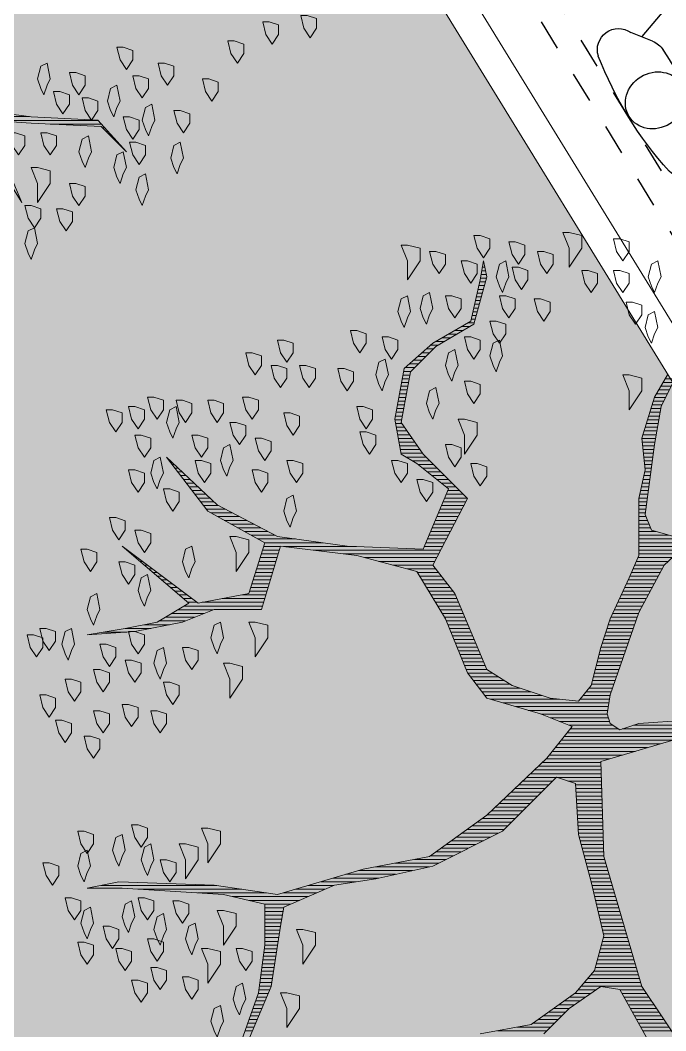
# Model space of a CAD drawing. Header units: metres. Extents: x 12093 to 20303, y 514 to 1412.
# Drawn here: x 19762.2 to 19764.301, y 771.681 to 774.972 of the extents above; entities that cross this region are included whole.
import ezdxf

# ---------------------------------------------------------------- set-up
doc = ezdxf.new("R2010")
doc.units = ezdxf.units.M
doc.linetypes.add('DASHED2', pattern=[9.525, 6.35, -3.175])
doc.layers.get('0').update_dxf_attribs({"lineweight": 13})
for name, color, linetype, lineweight in [('0-JARDI', 72, 'Continuous', 13), ('ARBOLES', 52, 'Continuous', 13), ('AREA VERDE', 62, 'Continuous', 13), ('grass', 64, 'Continuous', 13), ('MANZANAS-ORIGINALES', 147, 'Continuous', 9)]:
    doc.layers.add(name, color=color, linetype=linetype, lineweight=lineweight)
for name, color, linetype in [('2', 2, 'Continuous'), ('Proyecciones', 52, 'DASHED2'), ('SALUD-PLAN', 6, 'Continuous')]:
    doc.layers.add(name, color=color, linetype=linetype)

# ---------------------------------------------------------------- blocks, each defined once
blk = doc.blocks.new('ELLIPSE')
blk.add_circle((0.5, 0.5), 0.5)
blk = doc.blocks.new('gfgfgh')
at = {"layer": '2'}
for p, q in [((19731.2028, 804.7077), (19731.1414, 804.7537)), ((19731.5401, 804.7077), (19731.6014, 804.7537)), ((19731.1722, 804.7291), (19731.0998, 804.5119)), ((19731.5914, 804.7437), (19731.5314, 804.3937)), ((19731.2414, 804.6937), (19731.2714, 804.6937)), ((19731.2714, 804.6937), (19731.4981, 804.6937)), ((19731.3977, 804.4311), (19731.3714, 804.6937)), ((19731.5014, 804.6937), (19731.4714, 804.6937)), ((19731.3626, 804.6353), (19731.2255, 804.4567)), ((19731.2422, 804.4791), (19731.6022, 804.3591)), ((19731.3977, 804.4311), (19731.3966, 804.4277)), ((19731.5314, 804.3937), (19731.5282, 804.3838)), ((19731.1786, 804.3816), (19731.5622, 804.3191)), ((19731.5922, 804.3691), (19731.5902, 804.3631)), ((19731.6122, 804.3691), (19731.5922, 804.3691)), ((19731.5922, 804.2591), (19731.6322, 804.3591)), ((19731.6027, 804.2501), (19731.6437, 804.3587)), ((19731.6322, 804.3591), (19731.6122, 804.3691)), ((19731.6208, 804.37), (19731.6187, 804.3659)), ((19731.6437, 804.3587), (19731.6208, 804.37)), ((19731.5622, 804.3191), (19731.5722, 804.2591)), ((19731.5706, 804.2613), (19731.5718, 804.2616)), ((19731.5706, 804.2613), (19731.575, 804.2501)), ((19731.5722, 804.2591), (19731.5922, 804.2591)), ((19731.575, 804.2501), (19731.6027, 804.2501))]:
    blk.add_line(p, q, dxfattribs=at)
for centre, radius, start, end in [((19731.1681, 804.817), 0.0687, 104.0362, 247.1663), ((19731.3714, 803.6837), 1.22, 79.6111, 100.3889), ((19731.5748, 804.817), 0.0687, 292.8337, 75.9638), ((19731.2448, 804.7637), 0.07, 233.1301, 270), ((19731.4981, 804.7637), 0.07, 270, 306.8699), ((19731.1946, 804.4803), 0.1, 161.5651, 260.7539)]:
    blk.add_arc(centre, radius, start, end, dxfattribs=at)
at = {"layer": 'Proyecciones', "ltscale": 0.006}
for p, q in [((19730.3591, 804.9841), (19731.8897, 804.9841)), ((19730.3258, 804.9509), (19730.3258, 804.5174)), ((19731.923, 804.9509), (19731.923, 804.5174)), ((19730.4774, 804.9049), (19731.7713, 804.9049)), ((19730.4774, 804.9049), (19731.1185, 804.9049)), ((19731.3111, 804.9049), (19731.384, 804.9049)), ((19730.4774, 804.5682), (19731.1185, 804.5682)), ((19731.3111, 804.5682), (19731.384, 804.5682)), ((19731.5614, 804.5682), (19731.7713, 804.5682)), ((19730.3591, 804.4841), (19731.0947, 804.4841)), ((19731.2466, 804.4841), (19731.3924, 804.4841)), ((19731.547, 804.4841), (19731.8897, 804.4841))]:
    blk.add_line(p, q, dxfattribs=at)
at = {"layer": 'Proyecciones', "ltscale": 0.005}
for p, q in [((19730.4774, 804.9049), (19730.4774, 804.5682)), ((19731.7713, 804.9049), (19731.7713, 804.5682))]:
    blk.add_line(p, q, dxfattribs=at)
for centre, start, end in [((19730.3591, 804.9509), 90, 180), ((19731.8897, 804.9509), 0, 90), ((19730.3591, 804.9509), 174.6442, 180), ((19730.3591, 804.5174), 180, 270), ((19731.8897, 804.5174), 270, 0)]:
    blk.add_arc(centre, 0.0333, start, end, dxfattribs=at)
at = {"layer": '2', "xscale": 0.180000000000291, "yscale": -0.2000000000000455, "zscale": 0.180000000000291}
blk.add_blockref('ELLIPSE', (19731.2814, 804.9012), dxfattribs=at)
blk = doc.blocks.new('*X6')
at = {"color": 0}
for p, q in [((17.2621, 17.82), (17.2622, 17.82)), ((16.9852, 17.68), (16.9856, 17.68)), ((16.9942, 17.67), (16.9956, 17.67)), ((17.0032, 17.66), (17.0056, 17.66)), ((17.0122, 17.65), (17.0156, 17.65)), ((17.0212, 17.64), (17.0256, 17.64)), ((17.0302, 17.63), (17.0356, 17.63)), ((17.0392, 17.62), (17.0456, 17.62)), ((17.0482, 17.61), (17.1861, 17.61)), ((17.0572, 17.6), (17.3444, 17.6)), ((17.2417, 17.59), (17.3957, 17.59)), ((17.5143, 17.31), (17.5918, 17.31)), ((17.8487, 17.31), (17.9816, 17.31)), ((18.6387, 17.31), (18.6586, 17.31)), ((17.521, 17.3), (17.5973, 17.3)), ((17.5276, 17.29), (17.6029, 17.29)), ((17.5343, 17.28), (17.6084, 17.28)), ((17.8187, 17.28), (17.873, 17.28)), ((17.8287, 17.29), (17.887, 17.29)), ((17.8387, 17.3), (17.9283, 17.3)), ((18.626, 17.28), (18.648, 17.28)), ((18.6303, 17.29), (18.6515, 17.29)), ((18.6345, 17.3), (18.6551, 17.3)), ((17.541, 17.27), (17.614, 17.27)), ((17.5476, 17.26), (17.6195, 17.26)), ((17.7987, 17.26), (17.845, 17.26)), ((17.8087, 17.27), (17.859, 17.27)), ((18.6176, 17.26), (18.6409, 17.26)), ((18.6218, 17.27), (18.6445, 17.27)), ((17.5543, 17.25), (17.6251, 17.25)), ((17.561, 17.24), (17.6307, 17.24)), ((17.5676, 17.23), (17.6362, 17.23)), ((17.7599, 17.23), (17.803, 17.23)), ((17.7741, 17.24), (17.817, 17.24)), ((17.7884, 17.25), (17.831, 17.25)), ((18.605, 17.23), (18.6303, 17.23)), ((18.6092, 17.24), (18.6339, 17.24)), ((18.6134, 17.25), (18.6374, 17.25)), ((17.5743, 17.22), (17.6418, 17.22)), ((17.581, 17.21), (17.6473, 17.21)), ((17.5876, 17.2), (17.6529, 17.2)), ((17.717, 17.2), (17.7653, 17.2)), ((17.7313, 17.21), (17.775, 17.21)), ((17.7456, 17.22), (17.789, 17.22)), ((18.5924, 17.2), (18.6215, 17.2)), ((18.5966, 17.21), (18.6233, 17.21)), ((18.6008, 17.22), (18.6268, 17.22)), ((17.5939, 17.19), (17.7568, 17.19)), ((17.5968, 17.18), (17.7482, 17.18)), ((18.5868, 17.18), (18.6189, 17.18)), ((18.5884, 17.19), (18.6202, 17.19)), ((17.5998, 17.17), (17.7396, 17.17)), ((17.6027, 17.16), (17.731, 17.16)), ((17.6056, 17.15), (17.7225, 17.15)), ((18.5821, 17.15), (18.6149, 17.15)), ((18.5837, 17.16), (18.6162, 17.16)), ((18.5853, 17.17), (18.6175, 17.17)), ((17.6085, 17.14), (17.7189, 17.14)), ((17.6115, 17.13), (17.7161, 17.13)), ((17.6144, 17.12), (17.7134, 17.12)), ((18.5774, 17.12), (18.6109, 17.12)), ((18.5789, 17.13), (18.6122, 17.13)), ((18.5805, 17.14), (18.6135, 17.14)), ((17.6173, 17.11), (17.7107, 17.11)), ((17.6203, 17.1), (17.7079, 17.1)), ((17.6232, 17.09), (17.7052, 17.09)), ((18.5726, 17.09), (18.6069, 17.09)), ((18.5742, 17.1), (18.6082, 17.1)), ((18.5758, 17.11), (18.6095, 17.11)), ((17.6261, 17.08), (17.7025, 17.08)), ((17.629, 17.07), (17.6998, 17.07)), ((18.5695, 17.07), (18.6056, 17.07)), ((18.571, 17.08), (18.6056, 17.08)), ((17.632, 17.06), (17.697, 17.06)), ((17.6349, 17.05), (17.6968, 17.05)), ((17.6378, 17.04), (17.6992, 17.04)), ((18.5647, 17.04), (18.6056, 17.04)), ((18.5663, 17.05), (18.6056, 17.05)), ((18.5679, 17.06), (18.6056, 17.06)), ((17.6407, 17.03), (17.7015, 17.03)), ((17.6437, 17.02), (17.7039, 17.02)), ((17.6466, 17.01), (17.7062, 17.01)), ((18.5598, 17.01), (18.6056, 17.01)), ((18.5615, 17.02), (18.6056, 17.02)), ((18.5632, 17.03), (18.6056, 17.03)), ((17.6495, 17), (17.7086, 17)), ((17.6524, 16.99), (17.7109, 16.99)), ((18.5565, 16.99), (18.6056, 16.99)), ((18.5582, 17), (18.6056, 17)), ((17.6554, 16.98), (17.7133, 16.98)), ((17.6583, 16.97), (17.7156, 16.97)), ((17.6612, 16.96), (17.718, 16.96)), ((18.5125, 16.96), (18.6485, 16.96)), ((18.5353, 16.97), (18.6056, 16.97)), ((18.5548, 16.98), (18.6056, 16.98)), ((17.6642, 16.95), (17.7204, 16.95)), ((17.6671, 16.94), (17.7227, 16.94)), ((17.67, 16.93), (17.7251, 16.93)), ((18.4439, 16.93), (18.523, 16.93)), ((18.4668, 16.94), (18.5567, 16.94)), ((18.4896, 16.95), (18.6918, 16.95)), ((18.6009, 16.94), (18.7864, 16.94)), ((18.6675, 16.93), (18.9464, 16.93)), ((17.6729, 16.92), (17.7274, 16.92)), ((17.6759, 16.91), (17.7298, 16.91)), ((17.6788, 16.9), (17.7324, 16.9)), ((18.2995, 16.9), (18.4217, 16.9)), ((18.3608, 16.91), (18.4555, 16.91)), ((18.4211, 16.92), (18.4892, 16.92)), ((18.7342, 16.92), (19.0449, 16.92)), ((17.6817, 16.89), (17.7351, 16.89)), ((17.6846, 16.88), (17.7378, 16.88)), ((18.2095, 16.88), (18.3542, 16.88)), ((18.2545, 16.89), (18.388, 16.89)), ((17.6876, 16.87), (17.7404, 16.87)), ((17.6905, 16.86), (17.7431, 16.86)), ((17.6934, 16.85), (17.7458, 16.85)), ((18.1192, 16.85), (18.2036, 16.85)), ((18.1392, 16.86), (18.2561, 16.86)), ((18.1645, 16.87), (18.3086, 16.87)), ((17.6957, 16.84), (17.7484, 16.84)), ((17.6961, 16.83), (17.7511, 16.83)), ((17.6964, 16.82), (17.7538, 16.82)), ((18.0592, 16.82), (18.1324, 16.82)), ((18.0792, 16.83), (18.1463, 16.83)), ((18.0992, 16.84), (18.1601, 16.84)), ((17.6967, 16.81), (17.7564, 16.81)), ((17.6971, 16.8), (17.7591, 16.8)), ((18.0192, 16.8), (18.1047, 16.8)), ((18.0392, 16.81), (18.1186, 16.81)), ((17.6974, 16.79), (17.7618, 16.79)), ((17.6977, 16.78), (17.7639, 16.78)), ((17.6981, 16.77), (17.7645, 16.77)), ((17.9635, 16.77), (18.0632, 16.77)), ((17.9792, 16.78), (18.0771, 16.78)), ((17.9992, 16.79), (18.0909, 16.79)), ((17.6984, 16.76), (17.7651, 16.76)), ((17.6987, 16.75), (17.7657, 16.75)), ((17.6991, 16.74), (17.7664, 16.74)), ((17.9335, 16.74), (18.0217, 16.74)), ((17.9435, 16.75), (18.0355, 16.75)), ((17.9535, 16.76), (18.0494, 16.76)), ((17.6994, 16.73), (17.767, 16.73)), ((17.6997, 16.72), (17.7676, 16.72)), ((17.7001, 16.71), (17.7682, 16.71)), ((17.9035, 16.71), (17.9873, 16.71)), ((17.9135, 16.72), (17.9979, 16.72)), ((17.9235, 16.73), (18.0084, 16.73)), ((17.7004, 16.7), (17.7689, 16.7)), ((17.7007, 16.69), (17.7695, 16.69)), ((17.8835, 16.69), (17.9662, 16.69)), ((17.8935, 16.7), (17.9768, 16.7)), ((17.7011, 16.68), (17.7701, 16.68)), ((17.7014, 16.67), (17.7707, 16.67)), ((17.7017, 16.66), (17.7714, 16.66)), ((17.8535, 16.66), (17.9345, 16.66)), ((17.8635, 16.67), (17.9451, 16.67)), ((17.8735, 16.68), (17.9556, 16.68)), ((17.7021, 16.65), (17.772, 16.65)), ((17.7024, 16.64), (17.7924, 16.64)), ((17.7027, 16.63), (17.8224, 16.63)), ((17.8235, 16.63), (17.9029, 16.63)), ((17.8335, 16.64), (17.9134, 16.64)), ((17.8435, 16.65), (17.924, 16.65)), ((17.7031, 16.62), (17.8923, 16.62)), ((17.7034, 16.61), (17.8818, 16.61)), ((17.6798, 16.58), (17.8501, 16.58)), ((17.7037, 16.6), (17.8712, 16.6)), ((17.7041, 16.59), (17.8606, 16.59)), ((17.5785, 16.55), (17.8258, 16.55)), ((17.6123, 16.56), (17.8338, 16.56)), ((17.646, 16.57), (17.8418, 16.57)), ((17.4773, 16.52), (17.8018, 16.52)), ((17.511, 16.53), (17.8098, 16.53)), ((17.5448, 16.54), (17.8178, 16.54)), ((17.2412, 16.51), (17.7938, 16.51)), ((17.3112, 16.5), (17.6466, 16.5)), ((17.6564, 16.5), (17.7858, 16.5)), ((17.3812, 16.49), (17.6166, 16.49)), ((17.6714, 16.49), (17.7899, 16.49)), ((17.6804, 16.48), (17.8149, 16.48)), ((17.6837, 16.47), (17.8399, 16.47)), ((17.6839, 16.44), (17.9326, 16.44)), ((17.6855, 16.45), (17.8986, 16.45)), ((17.687, 16.46), (17.8649, 16.46)), ((17.6805, 16.42), (17.7592, 16.42)), ((17.6822, 16.43), (17.9666, 16.43)), ((17.8145, 16.42), (18.0006, 16.42)), ((17.6722, 16.39), (17.7352, 16.39)), ((17.6757, 16.4), (17.7432, 16.4)), ((17.6789, 16.41), (17.7512, 16.41)), ((17.8617, 16.41), (18.0157, 16.41)), ((17.8916, 16.4), (18.0232, 16.4)), ((17.9216, 16.39), (18.0307, 16.39)), ((17.6618, 16.36), (17.7239, 16.36)), ((17.6653, 16.37), (17.7264, 16.37)), ((17.6687, 16.38), (17.7289, 16.38)), ((17.9473, 16.38), (18.0382, 16.38)), ((17.9633, 16.37), (18.0457, 16.37)), ((17.9793, 16.36), (18.0532, 16.36)), ((17.6514, 16.33), (17.7164, 16.33)), ((17.6549, 16.34), (17.7189, 16.34)), ((17.6584, 16.35), (17.7214, 16.35)), ((17.9953, 16.35), (18.0607, 16.35)), ((18.0106, 16.34), (18.0651, 16.34)), ((18.0147, 16.33), (18.0692, 16.33)), ((17.6445, 16.31), (17.7114, 16.31)), ((17.648, 16.32), (17.7139, 16.32)), ((18.0189, 16.32), (18.0733, 16.32)), ((18.0231, 16.31), (18.0774, 16.31)), ((17.6341, 16.28), (17.7038, 16.28)), ((17.6376, 16.29), (17.7064, 16.29)), ((17.6411, 16.3), (17.7089, 16.3)), ((18.0272, 16.3), (18.0816, 16.3)), ((18.0314, 16.29), (18.0857, 16.29)), ((18.0356, 16.28), (18.0898, 16.28)), ((17.6237, 16.25), (17.6938, 16.25)), ((17.6272, 16.26), (17.6971, 16.26)), ((17.6307, 16.27), (17.7005, 16.27)), ((18.0397, 16.27), (18.0939, 16.27)), ((18.0439, 16.26), (18.098, 16.26)), ((18.0481, 16.25), (18.1021, 16.25)), ((17.6168, 16.23), (17.6871, 16.23)), ((17.6203, 16.24), (17.6905, 16.24)), ((18.0522, 16.24), (18.1063, 16.24)), ((18.0564, 16.23), (18.1104, 16.23)), ((18.9115, 16.23), (18.9795, 16.23)), ((18.9759, 16.24), (19.0395, 16.24)), ((17.6064, 16.2), (17.6766, 16.2)), ((17.6099, 16.21), (17.6805, 16.21)), ((17.6134, 16.22), (17.6838, 16.22)), ((18.0606, 16.22), (18.1145, 16.22)), ((18.0647, 16.21), (18.1186, 16.21)), ((18.0689, 16.2), (18.1236, 16.2)), ((18.7941, 16.2), (18.873, 16.2)), ((18.8191, 16.21), (18.8896, 16.21)), ((18.8615, 16.22), (18.9295, 16.22)), ((17.5928, 16.17), (17.6627, 16.17)), ((17.5981, 16.18), (17.6673, 16.18)), ((17.603, 16.19), (17.6719, 16.19)), ((18.0731, 16.19), (18.1296, 16.19)), ((18.0772, 16.18), (18.1356, 16.18)), ((18.0814, 16.17), (18.1416, 16.17)), ((18.6114, 16.17), (18.823, 16.17)), ((18.7441, 16.18), (18.8396, 16.18)), ((18.7691, 16.19), (18.8563, 16.19)), ((17.5768, 16.14), (17.6489, 16.14)), ((17.5821, 16.15), (17.6535, 16.15)), ((17.5874, 16.16), (17.6581, 16.16)), ((18.0856, 16.16), (18.1476, 16.16)), ((18.0897, 16.15), (18.1536, 16.15)), ((18.0939, 16.14), (18.1596, 16.14)), ((18.6024, 16.14), (18.6667, 16.14)), ((18.6054, 16.15), (18.7201, 16.15)), ((18.6084, 16.16), (18.7734, 16.16)), ((18.7869, 16.16), (18.812, 16.16)), ((18.8002, 16.15), (18.8237, 16.15)), ((18.8135, 16.14), (18.8354, 16.14)), ((17.5661, 16.12), (17.6396, 16.12)), ((17.5714, 16.13), (17.6443, 16.13)), ((18.1004, 16.13), (18.1656, 16.13)), ((18.1082, 16.12), (18.1716, 16.12)), ((18.5964, 16.12), (18.6429, 16.12)), ((18.5994, 16.13), (18.6461, 16.13)), ((18.8269, 16.13), (18.847, 16.13)), ((18.8402, 16.12), (18.8587, 16.12)), ((17.5501, 16.09), (17.6259, 16.09)), ((17.5554, 16.1), (17.6304, 16.1)), ((17.5608, 16.11), (17.635, 16.11)), ((18.116, 16.11), (18.1776, 16.11)), ((18.1237, 16.1), (18.1836, 16.1)), ((18.1315, 16.09), (18.1896, 16.09)), ((18.5874, 16.09), (18.6336, 16.09)), ((18.5904, 16.1), (18.6367, 16.1)), ((18.5934, 16.11), (18.6398, 16.11)), ((18.8535, 16.11), (18.8704, 16.11)), ((18.8669, 16.1), (18.882, 16.1)), ((18.8802, 16.09), (18.8937, 16.09)), ((17.5341, 16.06), (17.6131, 16.06)), ((17.5394, 16.07), (17.6174, 16.07)), ((17.5448, 16.08), (17.6216, 16.08)), ((18.1393, 16.08), (18.1956, 16.08)), ((18.1471, 16.07), (18.2239, 16.07)), ((18.1549, 16.06), (18.2619, 16.06)), ((18.5784, 16.06), (18.6242, 16.06)), ((18.5814, 16.07), (18.6273, 16.07)), ((18.5844, 16.08), (18.6304, 16.08)), ((18.8935, 16.08), (18.9054, 16.08)), ((18.9069, 16.07), (18.917, 16.07)), ((18.9202, 16.06), (18.9287, 16.06)), ((17.5127, 16.04), (17.6045, 16.04)), ((17.5234, 16.05), (17.6088, 16.05)), ((18.1444, 16.04), (18.3379, 16.04)), ((18.1497, 16.05), (18.2999, 16.05)), ((18.5724, 16.04), (18.6179, 16.04)), ((18.5754, 16.05), (18.6211, 16.05)), ((18.9335, 16.05), (18.9404, 16.05)), ((18.9469, 16.04), (18.952, 16.04)), ((17.4806, 16.01), (17.6021, 16.01)), ((17.4913, 16.02), (17.6021, 16.02)), ((17.502, 16.03), (17.6021, 16.03)), ((18.1287, 16.01), (18.1773, 16.01)), ((18.1339, 16.02), (18.4746, 16.02)), ((18.1392, 16.03), (18.3946, 16.03)), ((18.3591, 16.01), (18.5546, 16.01)), ((18.5634, 16.01), (18.6086, 16.01)), ((18.5664, 16.02), (18.6117, 16.02)), ((18.5694, 16.03), (18.6148, 16.03)), ((18.9602, 16.03), (18.9637, 16.03)), ((18.9735, 16.02), (18.9754, 16.02)), ((18.9869, 16.01), (18.987, 16.01)), ((17.4591, 15.99), (17.6021, 15.99)), ((17.4698, 16), (17.6021, 16)), ((17.5206, 15.98), (17.6021, 15.98)), ((18.113, 15.98), (18.1646, 15.98)), ((18.1182, 15.99), (18.1688, 15.99)), ((18.1235, 16), (18.173, 16)), ((18.4501, 16), (18.6064, 16)), ((18.5234, 15.99), (18.6244, 15.99)), ((18.5781, 15.98), (18.6424, 15.98)), ((17.5556, 15.97), (17.6021, 15.97)), ((17.5707, 15.96), (17.6021, 15.96)), ((17.5747, 15.95), (17.6021, 15.95)), ((18.0973, 15.95), (18.152, 15.95)), ((18.1025, 15.96), (18.1562, 15.96)), ((18.1077, 15.97), (18.1604, 15.97)), ((18.5971, 15.97), (18.6604, 15.97)), ((18.6161, 15.96), (18.6784, 15.96)), ((18.6351, 15.95), (18.6964, 15.95)), ((17.5787, 15.94), (17.6021, 15.94)), ((17.5827, 15.93), (17.6021, 15.93)), ((18.0868, 15.93), (18.1436, 15.93)), ((18.092, 15.94), (18.1478, 15.94)), ((18.6541, 15.94), (18.7144, 15.94)), ((18.6731, 15.93), (18.7324, 15.93)), ((17.5819, 15.9), (17.6021, 15.9)), ((17.5832, 15.91), (17.6021, 15.91)), ((17.5846, 15.92), (17.6021, 15.92)), ((18.0711, 15.9), (18.1309, 15.9)), ((18.0763, 15.91), (18.1351, 15.91)), ((18.0816, 15.92), (18.1394, 15.92)), ((18.6921, 15.92), (18.7504, 15.92)), ((18.7111, 15.91), (18.7628, 15.91)), ((18.7301, 15.9), (18.7704, 15.9)), ((17.5778, 15.87), (17.5996, 15.87)), ((17.5791, 15.88), (17.6018, 15.88)), ((17.5805, 15.89), (17.6021, 15.89)), ((18.0627, 15.88), (18.1225, 15.88)), ((18.0658, 15.89), (18.1267, 15.89)), ((18.0727, 15.87), (18.1183, 15.87)), ((18.7421, 15.89), (18.7781, 15.89)), ((18.7528, 15.88), (18.7857, 15.88)), ((18.7634, 15.87), (18.7934, 15.87)), ((17.575, 15.85), (17.5951, 15.85)), ((17.5764, 15.86), (17.5974, 15.86)), ((18.0827, 15.86), (18.1141, 15.86)), ((18.0927, 15.85), (18.1197, 15.85)), ((18.7741, 15.86), (18.801, 15.86)), ((18.7848, 15.85), (18.8087, 15.85)), ((17.5709, 15.82), (17.5885, 15.82)), ((17.5723, 15.83), (17.5907, 15.83)), ((17.5737, 15.84), (17.5929, 15.84)), ((18.1027, 15.84), (18.1322, 15.84)), ((18.1127, 15.83), (18.1447, 15.83)), ((18.1227, 15.82), (18.1572, 15.82)), ((18.7954, 15.84), (18.8163, 15.84)), ((18.8061, 15.83), (18.824, 15.83)), ((18.8168, 15.82), (18.8316, 15.82)), ((17.5669, 15.79), (17.5866, 15.79)), ((17.5682, 15.8), (17.5856, 15.8)), ((17.5696, 15.81), (17.5863, 15.81)), ((18.1327, 15.81), (18.1697, 15.81)), ((18.1427, 15.8), (18.1822, 15.8)), ((18.1527, 15.79), (18.1947, 15.79)), ((18.8274, 15.81), (18.8393, 15.81)), ((18.8381, 15.8), (18.8469, 15.8)), ((18.8488, 15.79), (18.8545, 15.79)), ((17.5628, 15.76), (17.5896, 15.76)), ((17.5641, 15.77), (17.5886, 15.77)), ((17.5655, 15.78), (17.5876, 15.78)), ((18.1627, 15.78), (18.2105, 15.78)), ((18.1727, 15.77), (18.2271, 15.77)), ((18.182, 15.76), (18.2403, 15.76)), ((18.8594, 15.78), (18.8622, 15.78)), ((17.56, 15.74), (17.5916, 15.74)), ((17.5614, 15.75), (17.5906, 15.75)), ((18.189, 15.75), (18.2422, 15.75)), ((18.196, 15.74), (18.244, 15.74)), ((17.5551, 15.71), (17.5906, 15.71)), ((17.5568, 15.72), (17.5936, 15.72)), ((17.5585, 15.73), (17.5926, 15.73)), ((18.203, 15.73), (18.2458, 15.73)), ((18.21, 15.72), (18.2476, 15.72)), ((18.217, 15.71), (18.2494, 15.71)), ((17.5501, 15.68), (17.5814, 15.68)), ((17.5518, 15.69), (17.5844, 15.69)), ((17.5535, 15.7), (17.5875, 15.7)), ((18.224, 15.7), (18.2512, 15.7)), ((18.231, 15.69), (18.2531, 15.69)), ((18.238, 15.68), (18.2549, 15.68)), ((17.5468, 15.66), (17.5752, 15.66)), ((17.5485, 15.67), (17.5783, 15.67)), ((18.2367, 15.66), (18.2553, 15.66)), ((18.2385, 15.67), (18.2567, 15.67)), ((17.5402, 15.63), (17.566, 15.63)), ((17.5435, 15.64), (17.5691, 15.64)), ((17.5451, 15.65), (17.5721, 15.65)), ((18.231, 15.63), (18.2497, 15.63)), ((18.2329, 15.64), (18.2515, 15.64)), ((18.2348, 15.65), (18.2534, 15.65)), ((17.5252, 15.6), (17.5543, 15.6)), ((17.5302, 15.61), (17.5598, 15.61)), ((17.5352, 15.62), (17.5629, 15.62)), ((18.2254, 15.6), (18.244, 15.6)), ((18.2273, 15.61), (18.2459, 15.61)), ((18.2292, 15.62), (18.2478, 15.62)), ((17.5102, 15.57), (17.5372, 15.57)), ((17.5152, 15.58), (17.5429, 15.58)), ((17.5202, 15.59), (17.5486, 15.59)), ((18.2198, 15.57), (18.2384, 15.57)), ((18.2217, 15.58), (18.2403, 15.58)), ((18.2235, 15.59), (18.2422, 15.59)), ((17.5052, 15.56), (17.5315, 15.56)), ((18.216, 15.55), (18.2347, 15.55)), ((18.2179, 15.56), (18.2365, 15.56)), ((18.1932, 15.52), (18.2171, 15.52)), ((18.2032, 15.53), (18.2284, 15.53)), ((18.2132, 15.54), (18.2328, 15.54)), ((18.1632, 15.49), (18.1834, 15.49)), ((18.1732, 15.5), (18.1946, 15.5)), ((18.1832, 15.51), (18.2059, 15.51)), ((18.1409, 15.47), (18.1609, 15.47)), ((18.1532, 15.48), (18.1721, 15.48)), ((18.0895, 15.44), (18.1126, 15.44)), ((18.1066, 15.45), (18.1297, 15.45)), ((18.1238, 15.46), (18.1468, 15.46)), ((18.0433, 15.41), (18.0611, 15.41)), ((18.0552, 15.42), (18.0783, 15.42)), ((18.0723, 15.43), (18.0954, 15.43)), ((18.0353, 15.38), (18.047, 15.38)), ((18.038, 15.39), (18.0493, 15.39)), ((18.0407, 15.4), (18.0516, 15.4)), ((18.03, 15.36), (18.0424, 15.36)), ((18.0327, 15.37), (18.0447, 15.37)), ((18.022, 15.33), (18.0355, 15.33)), ((18.0247, 15.34), (18.0378, 15.34)), ((18.0273, 15.35), (18.0401, 15.35)), ((18.014, 15.3), (18.0286, 15.3)), ((18.0167, 15.31), (18.0309, 15.31)), ((18.0193, 15.32), (18.0332, 15.32)), ((18.0113, 15.29), (18.0265, 15.29)), ((18.0115, 15.28), (18.0249, 15.28)), ((18.0135, 15.27), (18.0232, 15.27)), ((18.0155, 15.26), (18.0215, 15.26)), ((18.0175, 15.25), (18.0199, 15.25))]:
    blk.add_line(p, q, dxfattribs=at)
blk = doc.blocks.new('ARBUSTO6')
at = {"layer": 'ARBOLES'}
for points in [[(-0.515, 1.4409), (-0.5235, 1.4239), (-0.515, 1.3814), (-0.498, 1.3899), (-0.4895, 1.4239), (-0.498, 1.4494), (-0.5065, 1.4664)], [(-0.5915, 1.3304), (-0.617, 1.3389), (-0.617, 1.3644), (-0.6, 1.3899), (-0.583, 1.3644), (-0.5745, 1.3304)], [(-0.5065, 1.3219), (-0.532, 1.3304), (-0.532, 1.3559), (-0.515, 1.3814), (-0.498, 1.3559), (-0.4895, 1.3219)], [(-0.8126, 1.2964), (-0.8211, 1.2793), (-0.8126, 1.2368), (-0.7956, 1.2453), (-0.7871, 1.2793), (-0.7956, 1.3049), (-0.8041, 1.3219)], [(-0.6256, 1.2623), (-0.6511, 1.2708), (-0.6511, 1.2964), (-0.6341, 1.3219), (-0.617, 1.2964), (-0.6085, 1.2623)], [(-0.5235, 1.2198), (-0.5575, 1.2283), (-0.5575, 1.2623), (-0.5235, 1.3134), (-0.5235, 1.2623), (-0.5065, 1.2198)], [(-0.7531, 1.2368), (-0.7616, 1.2198), (-0.7531, 1.1773), (-0.7361, 1.1858), (-0.7276, 1.2198), (-0.7361, 1.2453), (-0.7446, 1.2623)], [(-0.9062, 1.2113), (-0.9147, 1.1943), (-0.9062, 1.1518), (-0.8892, 1.1603), (-0.8807, 1.1943), (-0.8892, 1.2198), (-0.8977, 1.2368)], [(-0.7871, 1.1518), (-0.8126, 1.1603), (-0.8126, 1.1858), (-0.7956, 1.2113), (-0.7786, 1.1858), (-0.7701, 1.1518)], [(-0.6596, 1.1943), (-0.6681, 1.1773), (-0.6596, 1.1348), (-0.6426, 1.1433), (-0.6341, 1.1773), (-0.6426, 1.2028), (-0.6511, 1.2198)], [(-0.549, 1.1263), (-0.5745, 1.1348), (-0.5745, 1.1603), (-0.5575, 1.1858), (-0.5405, 1.1603), (-0.532, 1.1263)], [(-0.464, 1.1263), (-0.4895, 1.1348), (-0.4895, 1.1603), (-0.4725, 1.1858), (-0.4555, 1.1603), (-0.447, 1.1263)], [(-0.7701, 1.0838), (-0.7956, 1.0923), (-0.7956, 1.1178), (-0.7786, 1.1433), (-0.7616, 1.1178), (-0.7531, 1.0838)], [(-0.9062, 1.0667), (-0.9317, 1.0753), (-0.9317, 1.1008), (-0.9147, 1.1263), (-0.8977, 1.1008), (-0.8892, 1.0667)], [(-0.8296, 1.1093), (-0.8381, 1.0923), (-0.8296, 1.0497), (-0.8126, 1.0582), (-0.8041, 1.0923), (-0.8126, 1.1178), (-0.8211, 1.1348)], [(-0.6596, 1.0327), (-0.6851, 1.0412), (-0.6851, 1.0667), (-0.6681, 1.0923), (-0.6511, 1.0667), (-0.6426, 1.0327)], [(-0.7361, 1.0582), (-0.7446, 1.0412), (-0.7361, 0.9987), (-0.7191, 1.0072), (-0.7106, 1.0412), (-0.7191, 1.0667), (-0.7276, 1.0838)], [(-0.583, 1.0157), (-0.6085, 1.0242), (-0.6085, 1.0497), (-0.5915, 1.0753), (-0.5745, 1.0497), (-0.566, 1.0157)], [(-0.9827, 0.9817), (-1.0082, 0.9902), (-1.0082, 1.0157), (-0.9912, 1.0412), (-0.9742, 1.0157), (-0.9657, 0.9817)], [(-0.7956, 0.9732), (-0.8211, 0.9817), (-0.8211, 1.0072), (-0.8041, 1.0327), (-0.7871, 1.0072), (-0.7786, 0.9732)], [(-0.6256, 0.9647), (-0.6511, 0.9732), (-0.6511, 0.9987), (-0.6341, 1.0242), (-0.617, 0.9987), (-0.6085, 0.9647)], [(-0.549, 0.9987), (-0.5575, 0.9817), (-0.549, 0.9392), (-0.532, 0.9477), (-0.5235, 0.9817), (-0.532, 1.0072), (-0.5405, 1.0242)], [(-0.8637, 0.9392), (-0.8892, 0.9477), (-0.8892, 0.9732), (-0.8722, 0.9987), (-0.8552, 0.9732), (-0.8467, 0.9392)], [(-0.7531, 0.8967), (-0.7786, 0.9052), (-0.7786, 0.9307), (-0.7616, 0.9562), (-0.7446, 0.9307), (-0.7361, 0.8967)], [(-1.0507, 0.8797), (-1.0763, 0.8882), (-1.0763, 0.9137), (-1.0593, 0.9392), (-1.0422, 0.9137), (-1.0337, 0.8797)], [(-1.2463, 0.8116), (-1.2718, 0.8201), (-1.2718, 0.8456), (-1.2548, 0.8712), (-1.2378, 0.8456), (-1.2293, 0.8116)], [(-1.1443, 0.8286), (-1.1698, 0.8371), (-1.1698, 0.8626), (-1.1528, 0.8882), (-1.1358, 0.8626), (-1.1273, 0.8286)], [(0.9817, 0.7946), (0.9732, 0.7776), (0.9817, 0.7351), (0.9987, 0.7436), (1.0072, 0.7776), (0.9987, 0.8031), (0.9902, 0.8201)], [(0.8031, 0.7011), (0.7691, 0.7096), (0.7691, 0.7436), (0.8031, 0.7946), (0.8031, 0.7436), (0.8201, 0.7011)], [(0.9222, 0.7351), (0.9137, 0.7181), (0.9222, 0.6756), (0.9392, 0.6841), (0.9477, 0.7181), (0.9392, 0.7436), (0.9307, 0.7606)], [(1.0667, 0.6586), (1.0412, 0.6671), (1.0412, 0.6926), (1.0582, 0.7181), (1.0752, 0.6926), (1.0837, 0.6586)], [(1.2028, 0.6671), (1.1773, 0.6756), (1.1773, 0.7011), (1.1943, 0.7266), (1.2113, 0.7011), (1.2198, 0.6671)], [(1.1518, 0.633), (1.1263, 0.6415), (1.1263, 0.6671), (1.1433, 0.6926), (1.1603, 0.6671), (1.1688, 0.633)], [(1.0157, 0.582), (0.9817, 0.5905), (0.9817, 0.6245), (1.0157, 0.6756), (1.0157, 0.6245), (1.0327, 0.582)], [(0.7606, 0.531), (0.7266, 0.5395), (0.7266, 0.5735), (0.7606, 0.6245), (0.7606, 0.5735), (0.7776, 0.531)], [(0.9222, 0.582), (0.8967, 0.5905), (0.8967, 0.616), (0.9137, 0.6415), (0.9307, 0.616), (0.9392, 0.582)], [(1.2453, 0.582), (1.2198, 0.5905), (1.2198, 0.616), (1.2368, 0.6415), (1.2538, 0.616), (1.2623, 0.582)], [(1.3474, 0.565), (1.3218, 0.5735), (1.3218, 0.599), (1.3389, 0.6245), (1.3559, 0.599), (1.3644, 0.565)], [(1.0497, 0.5735), (1.0412, 0.5565), (1.0497, 0.514), (1.0667, 0.5225), (1.0752, 0.5565), (1.0667, 0.582), (1.0582, 0.599)], [(1.1603, 0.5565), (1.1348, 0.565), (1.1348, 0.5905), (1.1518, 0.616), (1.1688, 0.5905), (1.1773, 0.5565)], [(0.9732, 0.48), (0.9392, 0.4885), (0.9392, 0.5225), (0.9732, 0.5735), (0.9732, 0.5225), (0.9902, 0.48)], [(1.1348, 0.548), (1.1263, 0.531), (1.1348, 0.4885), (1.1518, 0.497), (1.1603, 0.531), (1.1518, 0.5565), (1.1433, 0.5735)], [(1.2793, 0.5225), (1.2538, 0.531), (1.2538, 0.5565), (1.2708, 0.582), (1.2878, 0.5565), (1.2963, 0.5225)], [(1.3304, 0.531), (1.3218, 0.514), (1.3304, 0.4715), (1.3474, 0.48), (1.3559, 0.514), (1.3474, 0.5395), (1.3389, 0.5565)], [(1.2198, 0.514), (1.2113, 0.497), (1.2198, 0.4545), (1.2368, 0.463), (1.2453, 0.497), (1.2368, 0.5225), (1.2283, 0.5395)], [(1.0922, 0.4545), (1.0667, 0.463), (1.0667, 0.4885), (1.0837, 0.514), (1.1007, 0.4885), (1.1092, 0.4545)], [(1.1858, 0.4459), (1.1603, 0.4545), (1.1603, 0.48), (1.1773, 0.5055), (1.1943, 0.48), (1.2028, 0.4459)], [(1.3814, 0.4459), (1.3559, 0.4545), (1.3559, 0.48), (1.3729, 0.5055), (1.3899, 0.48), (1.3984, 0.4459)], [(1.4409, 0.3524), (1.4154, 0.3609), (1.4154, 0.3864), (1.4324, 0.4119), (1.4494, 0.3864), (1.4579, 0.3524)], [(1.0752, 0.3014), (1.0412, 0.3099), (1.0412, 0.3439), (1.0752, 0.3949), (1.0752, 0.3439), (1.0922, 0.3014)], [(1.1263, 0.3439), (1.1007, 0.3524), (1.1007, 0.3779), (1.1178, 0.4034), (1.1348, 0.3779), (1.1433, 0.3439)], [(1.1688, 0.3609), (1.1603, 0.3439), (1.1688, 0.3014), (1.1858, 0.3099), (1.1943, 0.3439), (1.1858, 0.3694), (1.1773, 0.3864)], [(1.3389, 0.3779), (1.3304, 0.3609), (1.3389, 0.3184), (1.3559, 0.3269), (1.3644, 0.3609), (1.3559, 0.3864), (1.3474, 0.4034)], [(1.2453, 0.3354), (1.2368, 0.3184), (1.2453, 0.2759), (1.2623, 0.2844), (1.2708, 0.3184), (1.2623, 0.3439), (1.2538, 0.3609)], [(1.0157, 0.2589), (0.9817, 0.2674), (0.9817, 0.3014), (1.0157, 0.3524), (1.0157, 0.3014), (1.0327, 0.2589)], [(1.3474, 0.2674), (1.3218, 0.2759), (1.3218, 0.3014), (1.3389, 0.3269), (1.3559, 0.3014), (1.3644, 0.2674)], [(1.2028, 0.2504), (1.1773, 0.2589), (1.1773, 0.2844), (1.1943, 0.3099), (1.2113, 0.2844), (1.2198, 0.2504)], [(1.3304, 0.0122), (1.3048, 0.0207), (1.3048, 0.0463), (1.3218, 0.0718), (1.3389, 0.0463), (1.3474, 0.0122)], [(1.4069, -0.0303), (1.3814, -0.0218), (1.3814, 0.0037), (1.3984, 0.0292), (1.4154, 0.0037), (1.4239, -0.0303)], [(1.1518, -0.0558), (1.1263, -0.0473), (1.1263, -0.0218), (1.1433, 0.0037), (1.1603, -0.0218), (1.1688, -0.0558)], [(1.3048, -0.0558), (1.2793, -0.0473), (1.2793, -0.0218), (1.2963, 0.0037), (1.3133, -0.0218), (1.3218, -0.0558)], [(1.2283, -0.0728), (1.2028, -0.0643), (1.2028, -0.0388), (1.2198, -0.0133), (1.2368, -0.0388), (1.2453, -0.0728)], [(1.4494, -0.0983), (1.4239, -0.0898), (1.4239, -0.0643), (1.4409, -0.0388), (1.4579, -0.0643), (1.4664, -0.0983)], [(1.1178, -0.1323), (1.0922, -0.1238), (1.0922, -0.0983), (1.1092, -0.0728), (1.1263, -0.0983), (1.1348, -0.1323)], [(1.3814, -0.1408), (1.3559, -0.1323), (1.3559, -0.1068), (1.3729, -0.0813), (1.3899, -0.1068), (1.3984, -0.1408)], [(0.9562, -0.1834), (0.9222, -0.1748), (0.9222, -0.1408), (0.9562, -0.0898), (0.9562, -0.1408), (0.9732, -0.1834)], [(1.3048, -0.1663), (1.2793, -0.1578), (1.2793, -0.1323), (1.2963, -0.1068), (1.3133, -0.1323), (1.3218, -0.1663)], [(1.2198, -0.1919), (1.1943, -0.1834), (1.1943, -0.1578), (1.2113, -0.1323), (1.2283, -0.1578), (1.2368, -0.1919)], [(1.1348, -0.1663), (1.1263, -0.1834), (1.1348, -0.2259), (1.1518, -0.2174), (1.1603, -0.1834), (1.1518, -0.1578), (1.1433, -0.1408)], [(1.0667, -0.2259), (1.0412, -0.2174), (1.0412, -0.1919), (1.0582, -0.1663), (1.0752, -0.1919), (1.0837, -0.2259)], [(1.2878, -0.2344), (1.2623, -0.2259), (1.2623, -0.2004), (1.2793, -0.1748), (1.2963, -0.2004), (1.3048, -0.2344)], [(0.8881, -0.2939), (0.8541, -0.2854), (0.8541, -0.2514), (0.8881, -0.2004), (0.8881, -0.2514), (0.9052, -0.2939)], [(0.9817, -0.2344), (0.9732, -0.2514), (0.9817, -0.2939), (0.9987, -0.2854), (1.0072, -0.2514), (0.9987, -0.2259), (0.9902, -0.2089)], [(1.2113, -0.2684), (1.1858, -0.2599), (1.1858, -0.2344), (1.2028, -0.2089), (1.2198, -0.2344), (1.2283, -0.2684)], [(1.3814, -0.2174), (1.3729, -0.2344), (1.3814, -0.2769), (1.3984, -0.2684), (1.4069, -0.2344), (1.3984, -0.2089), (1.3899, -0.1919)], [(1.4834, -0.2599), (1.4579, -0.2514), (1.4579, -0.2259), (1.4749, -0.2004), (1.4919, -0.2259), (1.5004, -0.2599)], [(1.4494, -0.2769), (1.4239, -0.2684), (1.4239, -0.2429), (1.4409, -0.2174), (1.4579, -0.2429), (1.4664, -0.2769)], [(1.3133, -0.3109), (1.3048, -0.3279), (1.3133, -0.3704), (1.3304, -0.3619), (1.3389, -0.3279), (1.3304, -0.3024), (1.3218, -0.2854)], [(1.1773, -0.3619), (1.1688, -0.3789), (1.1773, -0.4215), (1.1943, -0.413), (1.2028, -0.3789), (1.1943, -0.3534), (1.1858, -0.3364)], [(1.2368, -0.4555), (1.2113, -0.447), (1.2113, -0.4215), (1.2283, -0.396), (1.2453, -0.4215), (1.2538, -0.4555)], [(0.9392, -0.5235), (0.9052, -0.515), (0.9052, -0.481), (0.9392, -0.43), (0.9392, -0.481), (0.9562, -0.5235)], [(1.0582, -0.4385), (1.0497, -0.4555), (1.0582, -0.498), (1.0752, -0.4895), (1.0837, -0.4555), (1.0752, -0.43), (1.0667, -0.413)], [(1.3389, -0.4895), (1.3133, -0.481), (1.3133, -0.4555), (1.3304, -0.43), (1.3474, -0.4555), (1.3559, -0.4895)], [(1.1943, -0.5405), (1.1688, -0.532), (1.1688, -0.5065), (1.1858, -0.481), (1.2028, -0.5065), (1.2113, -0.5405)], [(1.2623, -0.5745), (1.2368, -0.566), (1.2368, -0.5405), (1.2538, -0.515), (1.2708, -0.5405), (1.2793, -0.5745)], [(0.7861, -0.5745), (0.7776, -0.5915), (0.7861, -0.6341), (0.8031, -0.6256), (0.8116, -0.5915), (0.8031, -0.566), (0.7946, -0.549)], [(1.1178, -0.6511), (1.0922, -0.6426), (1.0922, -0.6171), (1.1092, -0.5915), (1.1263, -0.6171), (1.1348, -0.6511)], [(0.4374, -0.6766), (0.4119, -0.6681), (0.4119, -0.6426), (0.4289, -0.6171), (0.4459, -0.6426), (0.4544, -0.6766)], [(0.8796, -0.7021), (0.8541, -0.6936), (0.8541, -0.6681), (0.8711, -0.6426), (0.8881, -0.6681), (0.8967, -0.7021)], [(1.2113, -0.7021), (1.1858, -0.6936), (1.1858, -0.6681), (1.2028, -0.6426), (1.2198, -0.6681), (1.2283, -0.7021)], [(0.2929, -0.7191), (0.2674, -0.7106), (0.2674, -0.6851), (0.2844, -0.6596), (0.3014, -0.6851), (0.3099, -0.7191)], [(0.5055, -0.7276), (0.48, -0.7191), (0.48, -0.6936), (0.497, -0.6681), (0.514, -0.6936), (0.5225, -0.7276)], [(0.7861, -0.7276), (0.7606, -0.7191), (0.7606, -0.6936), (0.7776, -0.6681), (0.7946, -0.6936), (0.8031, -0.7276)], [(1.0327, -0.7276), (1.0072, -0.7191), (1.0072, -0.6936), (1.0242, -0.6681), (1.0412, -0.6936), (1.0497, -0.7276)], [(1.1433, -0.6766), (1.1348, -0.6936), (1.1433, -0.7361), (1.1603, -0.7276), (1.1688, -0.6936), (1.1603, -0.6681), (1.1518, -0.6511)], [(0.9562, -0.7106), (0.9477, -0.7276), (0.9562, -0.7701), (0.9732, -0.7616), (0.9817, -0.7276), (0.9732, -0.7021), (0.9647, -0.6851)], [(0.3609, -0.7701), (0.3354, -0.7616), (0.3354, -0.7361), (0.3524, -0.7106), (0.3694, -0.7361), (0.3779, -0.7701)], [(0.8711, -0.7871), (0.8456, -0.7786), (0.8456, -0.7531), (0.8626, -0.7276), (0.8796, -0.7531), (0.8881, -0.7871)], [(0.3269, -0.8382), (0.2929, -0.8297), (0.2929, -0.7956), (0.3269, -0.7446), (0.3269, -0.7956), (0.3439, -0.8382)], [(0.5905, -0.8042), (0.565, -0.7956), (0.565, -0.7701), (0.582, -0.7446), (0.599, -0.7701), (0.6075, -0.8042)], [(1.0412, -0.7956), (1.0157, -0.7871), (1.0157, -0.7616), (1.0327, -0.7361), (1.0497, -0.7616), (1.0582, -0.7956)], [(1.1943, -0.7956), (1.1688, -0.7871), (1.1688, -0.7616), (1.1858, -0.7361), (1.2028, -0.7616), (1.2113, -0.7956)], [(0.9392, -0.8297), (0.9137, -0.8212), (0.9137, -0.7956), (0.9307, -0.7701), (0.9477, -0.7956), (0.9562, -0.8297)], [(0.599, -0.8722), (0.5735, -0.8637), (0.5735, -0.8382), (0.5905, -0.8127), (0.6075, -0.8382), (0.616, -0.8722)], [(0.7946, -0.8552), (0.7691, -0.8467), (0.7691, -0.8212), (0.7861, -0.7956), (0.8031, -0.8212), (0.8116, -0.8552)], [(1.1007, -0.8127), (1.0922, -0.8297), (1.1007, -0.8722), (1.1178, -0.8637), (1.1263, -0.8297), (1.1178, -0.8042), (1.1092, -0.7871)], [(1.2113, -0.8722), (1.1858, -0.8637), (1.1858, -0.8382), (1.2028, -0.8127), (1.2198, -0.8382), (1.2283, -0.8722)], [(1.2708, -0.8637), (1.2453, -0.8552), (1.2453, -0.8297), (1.2623, -0.8042), (1.2793, -0.8297), (1.2878, -0.8637)], [(0.4034, -0.8637), (0.3949, -0.8807), (0.4034, -0.9232), (0.4204, -0.9147), (0.4289, -0.8807), (0.4204, -0.8552), (0.4119, -0.8382)], [(0.9052, -0.8977), (0.8796, -0.8892), (0.8796, -0.8637), (0.8967, -0.8382), (0.9137, -0.8637), (0.9222, -0.8977)], [(0.9987, -0.8892), (0.9732, -0.8807), (0.9732, -0.8552), (0.9902, -0.8297), (1.0072, -0.8552), (1.0157, -0.8892)], [(1.0837, -0.8892), (1.0582, -0.8807), (1.0582, -0.8552), (1.0752, -0.8297), (1.0922, -0.8552), (1.1007, -0.8892)], [(1.1603, -0.8977), (1.1348, -0.8892), (1.1348, -0.8637), (1.1518, -0.8382), (1.1688, -0.8637), (1.1773, -0.8977)], [(-0.1153, -0.9572), (-0.1493, -0.9487), (-0.1493, -0.9147), (-0.1153, -0.8637), (-0.1153, -0.9147), (-0.0983, -0.9572)], [(0.3099, -0.9402), (0.2844, -0.9317), (0.2844, -0.9062), (0.3014, -0.8807), (0.3184, -0.9062), (0.3269, -0.9402)], [(0.5395, -0.9402), (0.531, -0.9572), (0.5395, -0.9997), (0.5565, -0.9912), (0.565, -0.9572), (0.5565, -0.9317), (0.548, -0.9147)], [(0.65, -0.9742), (0.6245, -0.9657), (0.6245, -0.9402), (0.6415, -0.9147), (0.6585, -0.9402), (0.667, -0.9742)], [(0.3524, -0.9657), (0.3439, -0.9827), (0.3524, -1.0253), (0.3694, -1.0168), (0.3779, -0.9827), (0.3694, -0.9572), (0.3609, -0.9402)], [(0.7521, -0.9827), (0.7266, -0.9742), (0.7266, -0.9487), (0.7436, -0.9232), (0.7606, -0.9487), (0.7691, -0.9827)], [(0.8286, -0.9827), (0.8031, -0.9742), (0.8031, -0.9487), (0.8201, -0.9232), (0.8371, -0.9487), (0.8456, -0.9827)], [(0.2333, -0.9912), (0.2248, -1.0082), (0.2333, -1.0508), (0.2504, -1.0423), (0.2589, -1.0082), (0.2504, -0.9827), (0.2418, -0.9657)], [(0.8967, -1.0168), (0.8711, -1.0082), (0.8711, -0.9827), (0.8881, -0.9572), (0.9052, -0.9827), (0.9137, -1.0168)], [(0.3099, -1.0593), (0.2844, -1.0508), (0.2844, -1.0253), (0.3014, -0.9997), (0.3184, -1.0253), (0.3269, -1.0593)], [(0.531, -1.0593), (0.5055, -1.0508), (0.5055, -1.0253), (0.5225, -0.9997), (0.5395, -1.0253), (0.548, -1.0593)], [(0.8116, -1.0508), (0.7861, -1.0423), (0.7861, -1.0168), (0.8031, -0.9912), (0.8201, -1.0168), (0.8286, -1.0508)], [(0.616, -1.0763), (0.5905, -1.0678), (0.5905, -1.0423), (0.6075, -1.0168), (0.6245, -1.0423), (0.633, -1.0763)], [(-0.1833, -1.0678), (-0.1919, -1.0848), (-0.1833, -1.1273), (-0.1663, -1.1188), (-0.1578, -1.0848), (-0.1663, -1.0593), (-0.1748, -1.0423)], [(0.2418, -1.1018), (0.2163, -1.0933), (0.2163, -1.0678), (0.2333, -1.0423), (0.2504, -1.0678), (0.2589, -1.1018)], [(0.48, -1.1103), (0.4715, -1.1273), (0.48, -1.1698), (0.497, -1.1613), (0.5055, -1.1273), (0.497, -1.1018), (0.4885, -1.0848)], [(-0.1238, -1.1528), (-0.1493, -1.1443), (-0.1493, -1.1188), (-0.1323, -1.0933), (-0.1153, -1.1188), (-0.1068, -1.1528)], [(0.1228, -1.1613), (0.0973, -1.1528), (0.0973, -1.1273), (0.1143, -1.1018), (0.1313, -1.1273), (0.1398, -1.1613)], [(0.2163, -1.1698), (0.1908, -1.1613), (0.1908, -1.1358), (0.2078, -1.1103), (0.2248, -1.1358), (0.2333, -1.1698)], [(0.3609, -1.1698), (0.3354, -1.1613), (0.3354, -1.1358), (0.3524, -1.1103), (0.3694, -1.1358), (0.3779, -1.1698)], [(0.4204, -1.1188), (0.4119, -1.1358), (0.4204, -1.1783), (0.4374, -1.1698), (0.4459, -1.1358), (0.4374, -1.1103), (0.4289, -1.0933)], [(-0.1919, -1.2038), (-0.2004, -1.2209), (-0.1919, -1.2634), (-0.1748, -1.2549), (-0.1663, -1.2209), (-0.1748, -1.1953), (-0.1833, -1.1783)], [(-0.0898, -1.2379), (-0.1153, -1.2294), (-0.1153, -1.2038), (-0.0983, -1.1783), (-0.0813, -1.2038), (-0.0728, -1.2379)], [(-0.0048, -1.2379), (-0.0303, -1.2294), (-0.0303, -1.2038), (-0.0133, -1.1783), (0.0037, -1.2038), (0.0122, -1.2379)], [(0.1823, -1.2464), (0.1568, -1.2379), (0.1568, -1.2123), (0.1738, -1.1868), (0.1908, -1.2123), (0.1993, -1.2464)], [(0.2163, -1.2038), (0.2078, -1.2209), (0.2163, -1.2634), (0.2333, -1.2549), (0.2418, -1.2209), (0.2333, -1.1953), (0.2248, -1.1783)], [(0.3184, -1.2634), (0.2929, -1.2549), (0.2929, -1.2294), (0.3099, -1.2038), (0.3269, -1.2294), (0.3354, -1.2634)], [(0.48, -1.3059), (0.4459, -1.2974), (0.4459, -1.2634), (0.48, -1.2123), (0.48, -1.2634), (0.497, -1.3059)], [(0.0463, -1.3399), (0.0122, -1.3314), (0.0122, -1.2974), (0.0463, -1.2464), (0.0463, -1.2974), (0.0633, -1.3399)], [(0.1143, -1.2889), (0.0888, -1.2804), (0.0888, -1.2549), (0.1058, -1.2294), (0.1228, -1.2549), (0.1313, -1.2889)], [(0.4034, -1.2889), (0.3779, -1.2804), (0.3779, -1.2549), (0.3949, -1.2294), (0.4119, -1.2549), (0.4204, -1.2889)], [(-0.0898, -1.3229), (-0.1153, -1.3144), (-0.1153, -1.2889), (-0.0983, -1.2634), (-0.0813, -1.2889), (-0.0728, -1.3229)], [(0.1908, -1.3144), (0.1653, -1.3059), (0.1653, -1.2804), (0.1823, -1.2549), (0.1993, -1.2804), (0.2078, -1.3144)], [(0.2844, -1.3314), (0.2589, -1.3229), (0.2589, -1.2974), (0.2759, -1.2719), (0.2929, -1.2974), (0.3014, -1.3314)]]:
    blk.add_lwpolyline(points, close=True, dxfattribs=at)
at = {"layer": 'ARBOLES', "color": 7}
for points in [[(-0.3194, 0.9392), (-0.1493, 0.6841), (-0.0473, 0.3354), (-0.0388, 0.0803), (-0.2684, 0.0122)], [(-0.2684, -0.0303), (-0.1408, -0.0218), (-0.0898, -0.0048), (-0.0643, -0.0218), (-0.0558, -0.0473), (-0.0643, -0.0983), (-0.1408, -0.3194), (-0.2089, -0.447), (-0.3364, -0.566)], [(-0.2344, -0.5235), (-0.1748, -0.5405), (-0.1578, -0.583), (-0.1833, -0.7701), (-0.2004, -0.8722), (-0.2429, -0.9572)], [(-0.2174, -0.9572), (-0.1833, -0.8977), (-0.1493, -0.7871), (-0.1578, -0.7021), (-0.1408, -0.6256), (-0.1408, -0.5405), (-0.1408, -0.4725), (-0.1153, -0.413), (-0.0643, -0.3024), (-0.0388, -0.2259), (-0.0133, -0.1238), (0.0207, -0.0813), (0.0973, -0.0898), (0.1993, -0.1238), (0.2674, -0.1663), (0.3524, -0.3704), (0.4119, -0.447), (0.3184, -0.6256), (0.4374, -0.7446), (0.497, -0.8297), (0.4715, -0.9657), (0.4034, -1.0338), (0.3014, -1.0933), (0.2674, -1.2209), (0.2759, -1.2634), (0.2844, -1.2123), (0.3099, -1.1018), (0.4119, -1.0423), (0.4885, -0.9742), (0.514, -0.8382), (0.497, -0.7446), (0.4544, -0.7191), (0.3694, -0.6511), (0.4374, -0.4895), (0.6415, -0.498), (0.8286, -0.5235), (0.9902, -0.6086), (1.1263, -0.7361), (1.0157, -0.5915), (0.8626, -0.5065), (0.9052, -0.3704), (1.0412, -0.3449), (1.2453, -0.498), (1.0667, -0.3449), (1.1518, -0.2939), (1.2368, -0.2769), (1.3389, -0.2599), (1.2113, -0.2684), (1.0837, -0.2939), (0.9987, -0.3279), (0.8711, -0.3279), (0.8201, -0.498), (0.616, -0.4725), (0.4544, -0.43), (0.3779, -0.3024), (0.3184, -0.1578), (0.2674, -0.0898), (0.1228, -0.0473), (0.0378, -0.0133), (0.1058, 0.0718), (0.2674, 0.2248), (0.4204, 0.3354), (0.599, 0.3694), (0.8286, 0.4374), (0.9987, 0.4119), (1.2538, 0.4034), (1.3389, 0.4204), (1.2453, 0.4204), (0.9732, 0.4374), (0.8626, 0.463), (0.8626, 0.5735), (0.8796, 0.7011), (0.9307, 0.8456)], [(0.9137, 0.8456), (0.8456, 0.6841), (0.8201, 0.5225), (0.8116, 0.4715), (0.6755, 0.4119), (0.565, 0.3949), (0.4119, 0.3609), (0.2248, 0.2674), (0.0803, 0.1228), (0.0293, 0.1398), (0.0207, 0.2759), (-0.0133, 0.4034), (-0.0473, 0.548), (-0.0218, 0.6415), (0.0293, 0.7011), (0.1483, 0.7861), (0.2844, 0.8116)], [(0.1143, 0.8116), (0.0463, 0.7436), (-0.0388, 0.6841), (-0.0898, 0.6926), (-0.1748, 0.8456)], [(-0.3789, 1.1518), (-0.481, 1.3134), (-0.3874, 1.0923), (-0.5065, 1.1008), (-0.6936, 1.1093), (-0.7616, 1.1773), (-0.6851, 1.0923), (-0.5065, 1.0838), (-0.3789, 1.0667)]]:
    blk.add_lwpolyline(points, dxfattribs=at)
at = {"layer": 'ARBOLES'}
blk.add_blockref('*X6', (-17.7429, -16.5069), dxfattribs=at)
blk = doc.blocks.new('ARBUST13')
at = {"layer": 'ARBOLES'}
blk.add_blockref('ARBUSTO6', (0, 0.025), dxfattribs=at)

msp = doc.modelspace()

# ---------------------------------------------------------------- hatches: boundary and pattern name
at = {"layer": 'grass'}
h = msp.add_hatch(dxfattribs=at)
h.set_pattern_fill('AR-CONC', color=256, scale=0.004, style=0)
h.set_pattern_definition([(50, (0, 0), (0.728738676, -0.063756342), [0.0762, -0.8382]), (355, (0, 0), (-0.140971304, 0.764226572), [0.06096, -0.67056]), (100.451, (0.0607, -0.0053), (0.587770007, 0.700466751), [0.06476, -0.71236]), (46.1842, (0, 0.2032), (1.084316164, -0.16816931), [0.1143, -1.2573]), (96.6356, (0.0904, 0.1892), (0.94961694, 0.989702224), [0.09714, -1.06854]), (351.184, (0, 0.2032), (0.949618423, 0.98970047), [0.09144, -1.00584]), (21, (0.1016, 0.1524), (0.60645952, -0.409062074), [0.0762, -0.8382]), (326, (0.1016, 0.1524), (0.247208113, 0.736751864), [0.06096, -0.67056]), (71.4514, (0.15214, 0.1183), (0.853665963, 0.32769143), [0.06476, -0.71236]), (37.5, (0, 0), (0.012354413, 0.3382201555), [0, -0.662432, 0, -0.68072, 0, -0.6731]), (7.5, (0, 0), (0.26727865, 0.400722299), [0, -0.388112, 0, -0.647192, 0, -0.25654]), (327.5, (-0.22657, 0), (0.5423623807, -0.022914976), [0, -0.254, 0, -0.79248, 0, -1.05156]), (317.5, (-0.32817, 0), (0.592516726, 0.101705964), [0, -0.3302, 0, -0.526288, 0, -0.74676])])
h.paths.add_polyline_path([(19738.0797, 801.4946), (19737.1146, 801.4946), (19737.1146, 800.8946), (19734.5174, 800.8946), (19734.5174, 801.4946), (19731.818, 801.4946), (19731.818, 800.8946), (19729.2208, 800.8946), (19729.2208, 801.4946), (19727.7, 801.4946), (19727.7024, 779.6173, 0.09976), (19727.925, 778.5134), (19730.96, 782.4283), (19730.4852, 782.7964), (19732.0764, 784.849), (19732.5513, 784.4809), (19736.3699, 789.4067), (19735.8957, 789.7743), (19737.487, 791.8269), (19737.9612, 791.4593), (19741.0763, 795.4776, -0.160595)])
h.paths.add_polyline_path([(19756.8215, 787.1465), (19756.3096, 786.832), (19754.9504, 789.0451), (19755.4617, 789.3592), (19753.0826, 793.2306, -0.045478), (19751.2387, 792.6004, -0.194166), (19743.2892, 793.762), (19740.1741, 789.7437), (19740.6483, 789.3761), (19739.057, 787.3235), (19738.5828, 787.6911), (19734.7642, 782.7654), (19735.239, 782.3973), (19733.6477, 780.3447), (19733.1729, 780.7128), (19730.136, 776.7954, -0.014503), (19751.0691, 774.0359), (19766.2483, 770.7024, 0.063516), (19766.9666, 770.638), (19764.9603, 773.9027), (19764.4484, 773.5883), (19763.0892, 775.8014), (19763.6005, 776.1155), (19760.8909, 780.5246), (19760.379, 780.2102), (19759.0198, 782.4233), (19759.5311, 782.7373)])
h.paths.add_polyline_path([(19769.7097, 801.4946), (19768.1857, 801.4946), (19768.1857, 800.8946), (19765.5886, 800.8946), (19765.5886, 801.4946), (19762.8891, 801.4946), (19762.8891, 800.8946), (19760.292, 800.8946), (19760.292, 801.4946), (19759.3269, 801.4946, -0.188527), (19755.4681, 794.6966), (19757.8473, 790.8252), (19758.3585, 791.1395), (19759.7189, 788.9272), (19759.2071, 788.6125), (19761.9167, 784.2033), (19762.4279, 784.5177), (19763.7883, 782.3053), (19763.2765, 781.9906), (19765.9861, 777.5815), (19766.4973, 777.8958), (19767.8577, 775.6835), (19767.3459, 775.3687), (19769.3522, 772.104, 0.127244), (19769.7097, 773.486)])

# ---------------------------------------------------------------- linework, layer by layer
at = {"layer": 'AREA VERDE'}
msp.add_line((19764.4484, 773.5883), (19763.0892, 775.8014), dxfattribs=at)
at = {"layer": 'MANZANAS-ORIGINALES'}
msp.add_line((19764.4812, 773.7258), (19763.2267, 775.7685), dxfattribs=at)

# ---------------------------------------------------------------- block references
at = {"layer": '0-JARDI', "xscale": 1.213369402146782, "yscale": 1.213369402146782, "zscale": 1.213369402146782, "rotation": 180}
for p in [(19761.6212, 776.0025), (19764.0425, 772.6855)]:
    msp.add_blockref('ARBUST13', p, dxfattribs=at)
at = {"layer": 'SALUD-PLAN', "lineweight": 20, "xscale": -1, "rotation": 121.5561922999965}
msp.add_blockref('gfgfgh', (10123.952, 18009.5318), dxfattribs=at)

doc.saveas('drawing.dxf')
